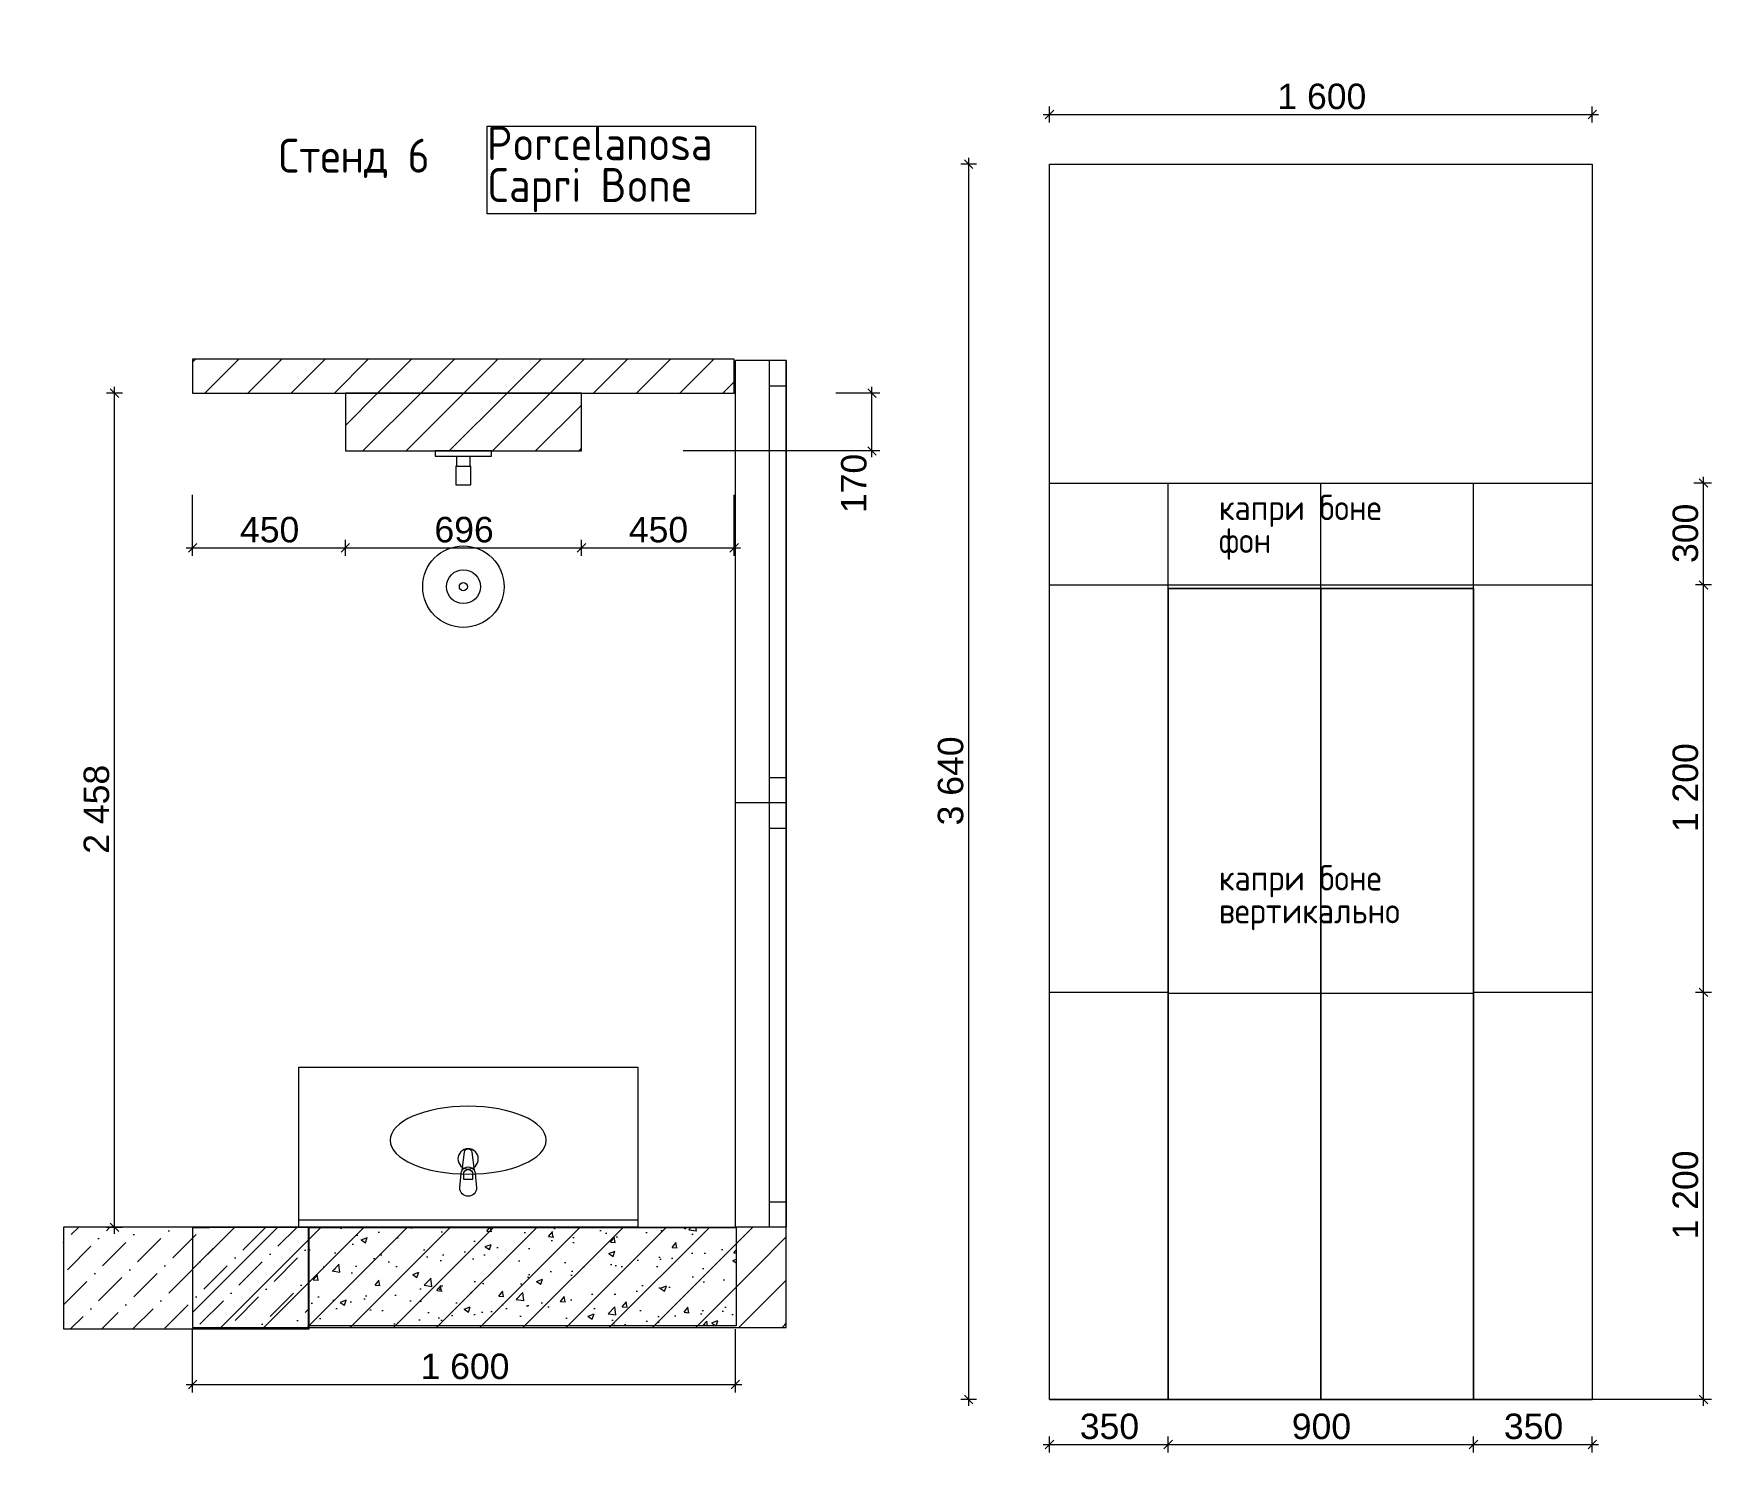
# Model space of a CAD drawing. Header units: millimetres. Extents: x 2336463 to 2579121, y 595385 to 778077.
# Drawn here: x 2535545 to 2540490, y 610830 to 615011 of the extents above; entities that cross this region are included whole.
import ezdxf

# ---------------------------------------------------------------- set-up
doc = ezdxf.new("R2010")
doc.units = ezdxf.units.MM
doc.header["$MEASUREMENT"] = 0
for name, color, linetype in [('+ план экспозиций', 7, 'Continuous'), ('+возводимые стены', 7, 'Continuous'), ('Интерьер - Мебель', 7, 'Continuous'), ('сит план', 7, 'Continuous')]:
    doc.layers.add(name, color=color, linetype=linetype)
for name, color, linetype, lineweight in [('+ план экспозиций_Ном._пера__1', 7, 'Continuous', 13), ('+возводимые стены_Ном._пера__1', 7, 'Continuous', 13), ('+возводимые стены_Ном._пера__101', 252, 'Continuous', 5), ('+интерьер мебель_Ном._пера__1', 7, 'Continuous', 13), ('1 Планировка_Ном._пера__1', 7, 'Continuous', 13), ('Интерьер - Мебель_Ном._пера__1', 7, 'Continuous', 13), ('Конструктив - Стены Несущие_Ном._пера__1', 7, 'Continuous', 13), ('Окна ARCHICAD_Ном._пера__1', 7, 'Continuous', 13), ('сит план_Ном._пера__1', 7, 'Continuous', 13), ('сит план_Ном._пера__101', 252, 'Continuous', 5)]:
    doc.layers.add(name, color=color, linetype=linetype, lineweight=lineweight)
for name, color, linetype, lineweight, true_color in [('+ план экспозиций_Ном._пера__242', 7, 'Continuous', 13, 0x1b55b5), ('+ план экспозиций_Ном._пера__58', 7, 'Continuous', 5, 0xdf0000), ('+возводимые стены_Ном._пера__169', 7, 'Continuous', 5, 0x68b353), ('+возводимые стены_Ном._пера__242', 7, 'Continuous', 13, 0x1b55b5), ('+возводимые стены_Ном._пера__58', 7, 'Continuous', 5, 0xdf0000), ('Интерьер - Мебель_Ном._пера__242', 7, 'Continuous', 13, 0x1b55b5), ('Конструктив - Стены Несущие_Ном._пера__162', 7, 'Continuous', 5, 0xaaaaaa), ('сит план_Ном._пера__87', 7, 'Continuous', 20, 0x6a6a6a)]:
    doc.layers.add(name, color=color, linetype=linetype, lineweight=lineweight, true_color=true_color)
doc.styles.add('СГЕНЕРИР_СТИЛЬ_1', font='arial.ttf')
doc.styles.add('СГЕНЕРИР_СТИЛЬ_4', font='isocp.shx')
doc.dimstyles.new('СГЕНЕРИР_СТИЛЬ__1', dxfattribs={"dimtxt": 75, "dimasz": 23.75, "dimexe": 0.18, "dimexo": 300, "dimgap": 0, "dimtad": 1, "dimtih": 1, "dimtoh": 1, "dimdec": 0, "dimzin": 0, "dimdsep": 46, "dimtxsty": 'СГЕНЕРИР_СТИЛЬ_1', "dimblk": 'ARROWHEAD_6', "dimblk1": 'ARROWHEAD_6', "dimblk2": 'ARROWHEAD_6', "dimcen": 0.09, "dimclrd": 256, "dimclre": 256, "dimclrt": 256, "dimazin": 0, "dimtfac": 1, "dimtdec": 4, "dimtmove": 0, "dimatfit": 3, "dimfxl": 0, "dimtolj": 1, "dimtzin": 0, "dimarcsym": 0})
doc.dimstyles.new('СГЕНЕРИР_СТИЛЬ__2', dxfattribs={"dimtxt": 75, "dimasz": 23.75, "dimexe": 0.18, "dimexo": 300, "dimgap": 0, "dimtad": 1, "dimdec": 0, "dimzin": 0, "dimdsep": 46, "dimtxsty": 'СГЕНЕРИР_СТИЛЬ_1', "dimblk": 'ARROWHEAD_6', "dimblk1": 'ARROWHEAD_6', "dimblk2": 'ARROWHEAD_6', "dimcen": 0.09, "dimclrd": 256, "dimclre": 256, "dimclrt": 256, "dimazin": 0, "dimtfac": 1, "dimtdec": 4, "dimtmove": 0, "dimatfit": 3, "dimfxl": 0, "dimtolj": 1, "dimtzin": 0, "dimarcsym": 0})
pattern_1 = [(45, (2086872.015, 585813.69), (-63.639609, 63.639609), [])]

# ---------------------------------------------------------------- blocks, each defined once
blk = doc.blocks.new('Окно 25_10')
at = {"layer": 'Окна ARCHICAD_Ном._пера__1', "color": 7, "linetype": 'Continuous', "lineweight": 13}
for p, q in [((-625, 100), (625, 100)), ((-625, 0), (-625, 100)), ((625, 0), (625, 100)), ((-625, 0), (-550, 0)), ((-625, -50), (-625, 0)), ((-625, -50), (-625, 0)), ((-550, 0), (-550, -50)), ((-550, 0), (550, 0)), ((550, -50), (550, 0)), ((550, 0), (625, 0)), ((625, -50), (625, 0)), ((625, -50), (625, 0)), ((-625, -50), (625, -50)), ((-550, -50), (-625, -50)), ((550, -50), (-550, -50)), ((625, -50), (550, -50))]:
    blk.add_line(p, q, dxfattribs=at)
blk = doc.blocks.new('Окно 25_19')
at = {"layer": 'Окна ARCHICAD_Ном._пера__1', "color": 7, "linetype": 'Continuous', "lineweight": 13}
for p, q in [((-651.8, 100), (651.8, 100)), ((-651.8, 0), (-651.8, 100)), ((651.8, 0), (651.8, 100)), ((-651.8, 0), (-576.8, 0)), ((-651.8, -50), (-651.8, 0)), ((-651.8, -50), (-651.8, 0)), ((-576.8, 0), (-576.8, -50)), ((-576.8, 0), (576.8, 0)), ((576.8, -50), (576.8, 0)), ((576.8, 0), (651.8, 0)), ((651.8, -50), (651.8, 0)), ((651.8, -50), (651.8, 0)), ((-651.8, -50), (651.8, -50)), ((-576.8, -50), (-651.8, -50)), ((576.8, -50), (-576.8, -50)), ((651.8, -50), (576.8, -50))]:
    blk.add_line(p, q, dxfattribs=at)
blk = doc.blocks.new('Стена_678', base_point=(2537763.5, 611493.2))
at = {"layer": 'сит план_Ном._пера__87', "linetype": 'Continuous', "lineweight": 20, "true_color": 0x6a6a6a}
h = blk.add_hatch(dxfattribs=at)
h.set_pattern_fill('Блоки_Бетонные_Эффективные', color=251, style=0, pattern_type=2)
h.set_pattern_definition(pattern_1)
h.paths.add_polyline_path([(2537763.5, 611493.9), (2537613.5, 611493.9), (2537613.5, 611493.2), (2537763.5, 611493.2)])
at = {"layer": 'сит план_Ном._пера__1', "color": 7, "linetype": 'Continuous', "lineweight": 13}
for p, q in [((2537713.5, 614047.6), (2537613.5, 614047.6)), ((2537763.5, 614047.6), (2537713.5, 614047.6)), ((2537713.5, 611493.9), (2537613.5, 611493.9)), ((2537763.5, 611493.9), (2537713.5, 611493.9))]:
    blk.add_line(p, q, dxfattribs=at)
at = {"layer": 'сит план_Ном._пера__1', "color": 7, "linetype": 'Continuous', "lineweight": 13, "flags": 128}
blk.add_lwpolyline([(2537613.5, 611493.9), (2537613.5, 611493.2)], dxfattribs=at)
at = {"layer": 'Окна ARCHICAD_Ном._пера__1', "color": 7, "linetype": 'Continuous', "lineweight": 13, "zscale": 1000, "rotation": 89.99891644592749}
for name, p in [('Окно 25_19', (2537713.5, 613395.7)), ('Окно 25_10', (2537713.5, 612118.9))]:
    blk.add_blockref(name, p, dxfattribs=at)
blk = doc.blocks.new('Стена_679', base_point=(2536013.5, 614051.5))
at = {"layer": '+возводимые стены_Ном._пера__169', "linetype": 'Continuous', "lineweight": 5, "true_color": 0x68b353}
h = blk.add_hatch(dxfattribs=at)
h.set_pattern_fill('Блоки_Бетонные_Эффективные', color=85, style=0, pattern_type=2)
h.set_pattern_definition(pattern_1)
h.paths.add_polyline_path([(2536013.4, 613951.5), (2537609.8, 613951.5), (2537609.8, 614051.5), (2536013.5, 614051.5)])
at = {"layer": '+возводимые стены_Ном._пера__101', "color": 252, "linetype": 'Continuous', "lineweight": 5, "flags": 128}
for points in [[(2536013.5, 614051.5), (2536013.4, 613951.5)], [(2537609.8, 614051.5), (2536013.5, 614051.5)], [(2537609.8, 613951.5), (2537609.8, 614051.5)], [(2536013.4, 613951.5), (2537609.8, 613951.5)]]:
    blk.add_lwpolyline(points, dxfattribs=at)
blk = doc.blocks.new('Стена_680', base_point=(2537763.5, 611493.2))
at = {"layer": '+возводимые стены_Ном._пера__169', "linetype": 'Continuous', "lineweight": 5, "true_color": 0x68b353}
h = blk.add_hatch(dxfattribs=at)
h.set_pattern_fill('Блоки_Бетонные_Эффективные', color=85, style=0, pattern_type=2)
h.set_pattern_definition(pattern_1)
h.paths.add_polyline_path([(2537613.5, 611493.2), (2536013.6, 611493.2), (2536013.6, 611198.2), (2537613.5, 611198.2)])
h = blk.add_hatch(dxfattribs=at)
h.set_pattern_fill('Блоки_Бетонные_Эффективные', color=85, style=0, pattern_type=2)
h.set_pattern_definition(pattern_1)
h.paths.add_polyline_path([(2537763.5, 611493.2), (2537613.5, 611493.2), (2537763.5, 611198.2)])
h = blk.add_hatch(dxfattribs=at)
h.set_pattern_fill('Блоки_Бетонные_Эффективные', color=85, style=0, pattern_type=2)
h.set_pattern_definition(pattern_1)
h.paths.add_polyline_path([(2537613.5, 611493.2), (2537613.5, 611198.2), (2537763.5, 611198.2)])
at = {"layer": '+возводимые стены_Ном._пера__101', "color": 252, "linetype": 'Continuous', "lineweight": 5, "flags": 128}
for points in [[(2537613.5, 611493.2), (2536013.6, 611493.2)], [(2536013.6, 611493.2), (2536013.6, 611198.2)], [(2536013.6, 611198.2), (2537763.5, 611198.2)]]:
    blk.add_lwpolyline(points, dxfattribs=at)
at = {"layer": 'сит план_Ном._пера__101', "color": 252, "linetype": 'Continuous', "lineweight": 5, "flags": 128}
blk.add_lwpolyline([(2537763.5, 611198.2), (2537763.5, 611493.2)], dxfattribs=at)
blk = doc.blocks.new('Панель с Несколькими Умывальниками 25_2')
at = {"layer": 'Интерьер - Мебель_Ном._пера__1', "color": 7, "linetype": 'Continuous', "lineweight": 13}
for p, q in [((-500, 0), (500, 0)), ((-500, -470), (-500, 0)), ((500, -470), (500, 0)), ((-500, -20), (500, -20)), ((-13.6, -154.8), (-13.6, -139.9)), ((-13.6, -139.9), (13.6, -139.9)), ((13.6, -139.9), (13.6, -154.8)), ((-500, -470), (500, -470))]:
    blk.add_line(p, q, dxfattribs=at)
at = {"layer": 'Интерьер - Мебель_Ном._пера__1', "color": 7, "linetype": 'Continuous', "lineweight": 13, "flags": 128}
blk.add_lwpolyline([(-25, -115), (-21, -157, 0.12102), (-17.7, -166.5), (-11.1, -219.4, 0.882566), (11.1, -219.4), (17.7, -166.5, 0.12102), (21, -157), (25, -115, 1)], format="xyb", close=True, dxfattribs=at)
at = {"layer": 'Интерьер - Мебель_Ном._пера__1', "color": 7, "linetype": 'Continuous', "lineweight": 13}
blk.add_circle((0, -199.8), 30, dxfattribs=at)
for centre, radius, start, end in [((0, -155.1), 21.1, 212.771, 327.229), ((0, -154.8), 13.6, 180, 0)]:
    blk.add_arc(centre, radius, start, end, dxfattribs=at)
blk.add_ellipse((0, -255), major_axis=(230, 0), ratio=0.434783, dxfattribs=at)
blk = doc.blocks.new('*D3422', base_point=(2086872, 585813.7))
at = {"layer": '+ план экспозиций_Ном._пера__242', "color": 152, "linetype": 'Continuous', "lineweight": 13, "true_color": 0x1b55b5}
for p, q in [((2536013.4, 613472.3), (2536013.4, 613651.5)), ((2535994.7, 613495.8), (2536013.4, 613495.8)), ((2536025.9, 613508.3), (2536000.9, 613483.3)), ((2536013.4, 613495.8), (2536463.7, 613495.8)), ((2536476.2, 613508.3), (2536451.2, 613483.3)), ((2536463.7, 613472.3), (2536463.7, 613519.2))]:
    blk.add_line(p, q, dxfattribs=at)
at = {"layer": '+ план экспозиций_Ном._пера__242', "color": 152, "lineweight": 13, "true_color": 0x1b55b5, "insert": (2536153.2, 613510.8), "char_height": 75, "attachment_point": 7, "style": 'СГЕНЕРИР_СТИЛЬ_1'}
blk.add_mtext('\\A1;{\\pql;\\fArial|b0|i0|c204|p38;450}', dxfattribs=at)
blk = doc.blocks.new('ARROWHEAD_6')
at = {"color": 0, "linetype": 'Continuous', "lineweight": 0}
for p, q in [((0, 0), (-1, 0)), ((-0.5, -0.5), (0.5, 0.5))]:
    blk.add_line(p, q, dxfattribs=at)
blk = doc.blocks.new('*D3423', base_point=(2086872, 585813.7))
at = {"layer": '+ план экспозиций_Ном._пера__242', "color": 152, "linetype": 'Continuous', "lineweight": 13, "true_color": 0x1b55b5}
for p, q in [((2536476.2, 613508.3), (2536451.2, 613483.3)), ((2536463.7, 613472.3), (2536463.7, 613519.2)), ((2536463.7, 613495.8), (2537159.7, 613495.8)), ((2537172.2, 613508.3), (2537147.2, 613483.3)), ((2537159.7, 613472.3), (2537159.7, 613519.2))]:
    blk.add_line(p, q, dxfattribs=at)
at = {"layer": '+ план экспозиций_Ном._пера__242', "color": 152, "lineweight": 13, "true_color": 0x1b55b5, "insert": (2536726.3, 613510.8), "char_height": 75, "attachment_point": 7, "style": 'СГЕНЕРИР_СТИЛЬ_1'}
blk.add_mtext('\\A1;{\\pql;\\fArial|b0|i0|c204|p38;696}', dxfattribs=at)
blk = doc.blocks.new('*D3424', base_point=(2086872, 585813.7))
at = {"layer": '+ план экспозиций_Ном._пера__242', "color": 152, "linetype": 'Continuous', "lineweight": 13, "true_color": 0x1b55b5}
for p, q in [((2537609.8, 613472.3), (2537609.8, 613651.5)), ((2537172.2, 613508.3), (2537147.2, 613483.3)), ((2537159.7, 613472.3), (2537159.7, 613519.2)), ((2537159.7, 613495.8), (2537609.8, 613495.8)), ((2537597.3, 613483.3), (2537622.3, 613508.3)), ((2537609.8, 613495.8), (2537628.6, 613495.8))]:
    blk.add_line(p, q, dxfattribs=at)
at = {"layer": '+ план экспозиций_Ном._пера__242', "color": 152, "lineweight": 13, "true_color": 0x1b55b5, "insert": (2537299.4, 613510.8), "char_height": 75, "attachment_point": 7, "style": 'СГЕНЕРИР_СТИЛЬ_1'}
blk.add_mtext('\\A1;{\\pql;\\fArial|b0|i0|c204|p38;450}', dxfattribs=at)
blk = doc.blocks.new('*D3425', base_point=(2086872, 585813.7))
at = {"layer": 'Интерьер - Мебель_Ном._пера__242', "color": 152, "linetype": 'Continuous', "lineweight": 13, "true_color": 0x1b55b5}
for p, q in [((2536013.6, 611006.7), (2536013.6, 611193.2)), ((2537613.5, 611006.7), (2537613.5, 611193.2)), ((2535994.8, 611030.2), (2536013.6, 611030.2)), ((2536026.1, 611042.7), (2536001.1, 611017.7)), ((2536013.6, 611030.2), (2537613.5, 611030.2)), ((2537601, 611017.7), (2537626, 611042.7)), ((2537613.5, 611030.2), (2537632.2, 611030.2))]:
    blk.add_line(p, q, dxfattribs=at)
at = {"layer": 'Интерьер - Мебель_Ном._пера__242', "color": 152, "lineweight": 13, "true_color": 0x1b55b5, "insert": (2536685.3, 611045.2), "char_height": 75, "attachment_point": 7, "style": 'СГЕНЕРИР_СТИЛЬ_1'}
blk.add_mtext('\\A1;{\\pql;\\fArial|b0|i0|c204|p38;1\xa0600}', dxfattribs=at)
blk = doc.blocks.new('*D3426', base_point=(2086872, 585813.7))
at = {"layer": 'Интерьер - Мебель_Ном._пера__242', "color": 152, "linetype": 'Continuous', "lineweight": 13, "true_color": 0x1b55b5}
for p, q in [((2535806.8, 613951.5), (2535759.9, 613951.5)), ((2535795.8, 613939), (2535770.8, 613964)), ((2535783.3, 613951.5), (2535783.3, 613970.3)), ((2535783.3, 611493.2), (2535783.3, 613951.5)), ((2535770.8, 611505.7), (2535795.8, 611480.7)), ((2535806.8, 611493.2), (2535759.9, 611493.2)), ((2535783.3, 611474.4), (2535783.3, 611493.2))]:
    blk.add_line(p, q, dxfattribs=at)
at = {"layer": 'Интерьер - Мебель_Ном._пера__242', "color": 152, "lineweight": 13, "true_color": 0x1b55b5, "insert": (2535768.3, 612594.1), "char_height": 75, "attachment_point": 7, "rotation": 90, "style": 'СГЕНЕРИР_СТИЛЬ_1'}
blk.add_mtext('\\A1;{\\pql;\\fArial|b0|i0|c204|p38;2\xa0458}', dxfattribs=at)
blk = doc.blocks.new('*D3427', base_point=(2086872, 585813.7))
at = {"layer": 'Интерьер - Мебель_Ном._пера__242', "color": 152, "linetype": 'Continuous', "lineweight": 13, "true_color": 0x1b55b5}
for p, q in [((2538039.3, 613951.5), (2537909.8, 613951.5)), ((2538028.4, 613939), (2538003.4, 613964)), ((2538015.9, 613951.5), (2538015.9, 613970.2)), ((2538015.9, 613781.2), (2538015.9, 613951.5)), ((2538039.3, 613781.2), (2537459.7, 613781.2)), ((2538003.4, 613793.7), (2538028.4, 613768.7)), ((2538015.9, 613762.4), (2538015.9, 613781.2))]:
    blk.add_line(p, q, dxfattribs=at)
at = {"layer": 'Интерьер - Мебель_Ном._пера__242', "color": 152, "lineweight": 13, "true_color": 0x1b55b5, "insert": (2538000.9, 613597.9), "char_height": 75, "attachment_point": 7, "rotation": 90, "style": 'СГЕНЕРИР_СТИЛЬ_1'}
blk.add_mtext('\\A1;{\\pql;\\fArial|b0|i0|c204|p38;170}', dxfattribs=at)
blk = doc.blocks.new('*D3428', base_point=(2086872, 585813.7))
at = {"layer": 'Интерьер - Мебель_Ном._пера__242', "color": 152, "linetype": 'Continuous', "lineweight": 13, "true_color": 0x1b55b5}
for p, q in [((2538520.5, 614772.4), (2538539.3, 614772.4)), ((2538551.8, 614784.9), (2538526.8, 614759.9)), ((2538539.3, 614748.9), (2538539.3, 614795.8)), ((2538539.3, 614772.4), (2540139.3, 614772.4)), ((2540126.8, 614759.9), (2540151.8, 614784.9)), ((2540139.3, 614748.9), (2540139.3, 614795.8)), ((2540139.3, 614772.4), (2540158, 614772.4))]:
    blk.add_line(p, q, dxfattribs=at)
at = {"layer": 'Интерьер - Мебель_Ном._пера__242', "color": 152, "lineweight": 13, "true_color": 0x1b55b5, "insert": (2539211, 614787.4), "char_height": 75, "attachment_point": 7, "style": 'СГЕНЕРИР_СТИЛЬ_1'}
blk.add_mtext('\\A1;{\\pql;\\fArial|b0|i0|c204|p38;1\xa0600}', dxfattribs=at)
blk = doc.blocks.new('*D3429', base_point=(2086872, 585813.7))
at = {"layer": 'Интерьер - Мебель_Ном._пера__242', "color": 152, "linetype": 'Continuous', "lineweight": 13, "true_color": 0x1b55b5}
for p, q in [((2538324.5, 614626), (2538277.6, 614626)), ((2538313.6, 614613.5), (2538288.6, 614638.5)), ((2538301.1, 614626), (2538301.1, 614644.7)), ((2538301.1, 610986), (2538301.1, 614626)), ((2538324.5, 610986), (2538277.6, 610986)), ((2538288.6, 610998.5), (2538313.6, 610973.5)), ((2538301.1, 610967.2), (2538301.1, 610986))]:
    blk.add_line(p, q, dxfattribs=at)
at = {"layer": 'Интерьер - Мебель_Ном._пера__242', "color": 152, "lineweight": 13, "true_color": 0x1b55b5, "insert": (2538286.1, 612677.8), "char_height": 75, "attachment_point": 7, "rotation": 90, "style": 'СГЕНЕРИР_СТИЛЬ_1'}
blk.add_mtext('\\A1;{\\pql;\\fArial|b0|i0|c204|p38;3\xa0640}', dxfattribs=at)
blk = doc.blocks.new('*D3430', base_point=(2086872, 585813.7))
at = {"layer": 'Интерьер - Мебель_Ном._пера__242', "color": 152, "linetype": 'Continuous', "lineweight": 13, "true_color": 0x1b55b5}
for p, q in [((2540454.5, 612198.3), (2540479.5, 612173.3)), ((2540490.5, 612185.8), (2540443.6, 612185.8)), ((2540467, 610986), (2540467, 612185.8)), ((2540490.5, 610986), (2539188.9, 610986)), ((2540454.5, 610998.5), (2540479.5, 610973.5)), ((2540467, 610967.2), (2540467, 610986))]:
    blk.add_line(p, q, dxfattribs=at)
at = {"layer": 'Интерьер - Мебель_Ном._пера__242', "color": 152, "lineweight": 13, "true_color": 0x1b55b5, "insert": (2540452, 611457.7), "char_height": 75, "attachment_point": 7, "rotation": 90, "style": 'СГЕНЕРИР_СТИЛЬ_1'}
blk.add_mtext('\\A1;{\\pql;\\fArial|b0|i0|c204|p38;1\xa0200}', dxfattribs=at)
blk = doc.blocks.new('*D3431', base_point=(2086872, 585813.7))
at = {"layer": 'Интерьер - Мебель_Ном._пера__242', "color": 152, "linetype": 'Continuous', "lineweight": 13, "true_color": 0x1b55b5}
for p, q in [((2540490.5, 613386.2), (2540443.6, 613386.2)), ((2540454.5, 613398.7), (2540479.5, 613373.7)), ((2540467, 612185.8), (2540467, 613386.2)), ((2540454.5, 612198.3), (2540479.5, 612173.3)), ((2540490.5, 612185.8), (2540443.6, 612185.8))]:
    blk.add_line(p, q, dxfattribs=at)
at = {"layer": 'Интерьер - Мебель_Ном._пера__242', "color": 152, "lineweight": 13, "true_color": 0x1b55b5, "insert": (2540452, 612657.8), "char_height": 75, "attachment_point": 7, "rotation": 90, "style": 'СГЕНЕРИР_СТИЛЬ_1'}
blk.add_mtext('\\A1;{\\pql;\\fArial|b0|i0|c204|p38;1\xa0200}', dxfattribs=at)
blk = doc.blocks.new('*D3432', base_point=(2086872, 585813.7))
at = {"layer": 'Интерьер - Мебель_Ном._пера__242', "color": 152, "linetype": 'Continuous', "lineweight": 13, "true_color": 0x1b55b5}
for p, q in [((2540490.5, 613686.5), (2540438.9, 613686.5)), ((2540479.5, 613674), (2540454.5, 613699)), ((2540467, 613686.5), (2540467, 613705.2)), ((2540467, 613386.2), (2540467, 613686.5)), ((2540490.5, 613386.2), (2540443.6, 613386.2)), ((2540454.5, 613398.7), (2540479.5, 613373.7))]:
    blk.add_line(p, q, dxfattribs=at)
at = {"layer": 'Интерьер - Мебель_Ном._пера__242', "color": 152, "lineweight": 13, "true_color": 0x1b55b5, "insert": (2540452, 613451), "char_height": 75, "attachment_point": 7, "rotation": 90, "style": 'СГЕНЕРИР_СТИЛЬ_1'}
blk.add_mtext('\\A1;{\\pql;\\fArial|b0|i0|c204|p38;300}', dxfattribs=at)
blk = doc.blocks.new('*D3435', base_point=(2086872, 585813.7))
at = {"layer": 'Интерьер - Мебель_Ном._пера__242', "color": 152, "linetype": 'Continuous', "lineweight": 13, "true_color": 0x1b55b5}
for p, q in [((2538551.8, 610866), (2538526.8, 610841)), ((2538539.3, 610830.1), (2538539.3, 610876.9)), ((2538901.4, 610866), (2538876.4, 610841)), ((2538888.9, 610830.1), (2538888.9, 610876.9)), ((2538520.5, 610853.5), (2538539.3, 610853.5)), ((2538539.3, 610853.5), (2538888.9, 610853.5))]:
    blk.add_line(p, q, dxfattribs=at)
at = {"layer": 'Интерьер - Мебель_Ном._пера__242', "color": 152, "lineweight": 13, "true_color": 0x1b55b5, "insert": (2538628.7, 610868.5), "char_height": 75, "attachment_point": 7, "style": 'СГЕНЕРИР_СТИЛЬ_1'}
blk.add_mtext('\\A1;{\\pql;\\fArial|b0|i0|c204|p38;350}', dxfattribs=at)
blk = doc.blocks.new('*D3436', base_point=(2086872, 585813.7))
at = {"layer": 'Интерьер - Мебель_Ном._пера__242', "color": 152, "linetype": 'Continuous', "lineweight": 13, "true_color": 0x1b55b5}
for p, q in [((2538901.4, 610866), (2538876.4, 610841)), ((2538888.9, 610830.1), (2538888.9, 610876.9)), ((2539801.4, 610866), (2539776.4, 610841)), ((2539788.9, 610830.1), (2539788.9, 610876.9)), ((2538888.9, 610853.5), (2539788.9, 610853.5))]:
    blk.add_line(p, q, dxfattribs=at)
at = {"layer": 'Интерьер - Мебель_Ном._пера__242', "color": 152, "lineweight": 13, "true_color": 0x1b55b5, "insert": (2539253.5, 610868.5), "char_height": 75, "attachment_point": 7, "style": 'СГЕНЕРИР_СТИЛЬ_1'}
blk.add_mtext('\\A1;{\\pql;\\fArial|b0|i0|c204|p38;900}', dxfattribs=at)
blk = doc.blocks.new('*D3437', base_point=(2086872, 585813.7))
at = {"layer": 'Интерьер - Мебель_Ном._пера__242', "color": 152, "linetype": 'Continuous', "lineweight": 13, "true_color": 0x1b55b5}
for p, q in [((2539801.4, 610866), (2539776.4, 610841)), ((2539788.9, 610830.1), (2539788.9, 610876.9)), ((2540126.8, 610841), (2540151.8, 610866)), ((2540139.3, 610830.1), (2540139.3, 610876.9)), ((2539788.9, 610853.5), (2540139.3, 610853.5)), ((2540139.3, 610853.5), (2540158, 610853.5))]:
    blk.add_line(p, q, dxfattribs=at)
at = {"layer": 'Интерьер - Мебель_Ном._пера__242', "color": 152, "lineweight": 13, "true_color": 0x1b55b5, "insert": (2539878.7, 610868.5), "char_height": 75, "attachment_point": 7, "style": 'СГЕНЕРИР_СТИЛЬ_1'}
blk.add_mtext('\\A1;{\\pql;\\fArial|b0|i0|c204|p38;350}', dxfattribs=at)
blk = doc.blocks.new('Душевой Гарнитур 25_2')
at = {"layer": '1 Планировка_Ном._пера__1', "color": 7, "linetype": 'Continuous', "lineweight": 13}
for p, q in [((-20, -15), (20, -15)), ((-20, -45), (20, -45))]:
    blk.add_line(p, q, dxfattribs=at)
at = {"layer": '1 Планировка_Ном._пера__1', "color": 7, "linetype": 'Continuous', "lineweight": 13, "flags": 128}
blk.add_lwpolyline([(-83, 0), (-83, -15), (-20, -15), (-20, -45), (-22, -45), (-22, -100), (22, -100), (22, -45), (20, -45), (20, -15), (83, -15), (83, 0)], close=True, dxfattribs=at)
at = {"layer": '1 Планировка_Ном._пера__1', "color": 7, "linetype": 'Continuous', "lineweight": 13}
for radius in [120, 50, 12]:
    blk.add_circle((0, -400), radius, dxfattribs=at)

msp = doc.modelspace()

# ---------------------------------------------------------------- hatches: boundary and pattern name
at = {"layer": '+возводимые стены_Ном._пера__242', "linetype": 'Continuous', "lineweight": 13, "true_color": 0x1b55b5}
h = msp.add_hatch(dxfattribs=at)
h.set_pattern_fill('Блоки_Бетонные_Эффективные', color=152, style=0, pattern_type=2)
h.set_pattern_definition(pattern_1)
h.paths.add_polyline_path([(2536463.7, 613781.2), (2537159.7, 613781.2), (2537159.7, 613951.5), (2536463.7, 613951.5)])
at = {"layer": '+возводимые стены_Ном._пера__58', "linetype": 'Continuous', "lineweight": 5, "true_color": 0xdf0000}
h = msp.add_hatch(dxfattribs=at)
h.set_pattern_fill('Сетка_450x1200_', color=12, style=0, pattern_type=2)
h.set_pattern_definition([(90, (2539338.86, 610986), (-450, 0), []), (180, (2539338.9, 610986), (0, 1200), [])])
h.paths.add_polyline_path([(2538539.3, 613686.5), (2538888.9, 613686.5), (2540138.9, 613686.5), (2540138.9, 613375.7), (2540138.9, 610986), (2539788.9, 610986), (2539788.9, 613375.7), (2538888.9, 613375.7), (2538888.9, 610986), (2538539.3, 610986)])
h = msp.add_hatch(dxfattribs=at)
h.set_pattern_fill('Сетка_450x1200_', color=12, style=0, pattern_type=2)
h.set_pattern_definition([(90, (2538888.86, 610986), (-450, 0), []), (180, (2538888.9, 610986), (0, 1197.2), [])])
h.paths.add_polyline_path([(2539338.9, 610986), (2538888.9, 610986), (2538888.9, 613375.7), (2539338.9, 613375.7)])
h = msp.add_hatch(dxfattribs=at)
h.set_pattern_fill('Сетка_450x1200_', color=12, style=0, pattern_type=2)
h.set_pattern_definition([(90, (2539338.86, 610986), (-450, 0), []), (180, (2539338.9, 610986), (0, 1197.2), [])])
h.paths.add_polyline_path([(2539788.9, 610986), (2539338.9, 610986), (2539338.9, 613375.7), (2539788.9, 613375.7)])
at = {"layer": 'Конструктив - Стены Несущие_Ном._пера__162', "linetype": 'Continuous', "lineweight": 5, "true_color": 0xaaaaaa}
h = msp.add_hatch(dxfattribs=at)
h.set_pattern_fill('Бетон_01', color=253, style=0, pattern_type=2)
h.set_pattern_definition([(45, (2086872.01, 585813.69), (-91.92388, 91.92388), [97.499996, -32.499999, 0, -32.499999]), (45, (2086883.5, 585917.1), (-91.92388, 91.92388), [97.499996, -32.499999, 0, -32.499999])])
h.paths.add_polyline_path([(2536357, 611493.9), (2535632.8, 611493.9), (2535632.8, 611193.9), (2536357, 611193.9)])
at = {"layer": 'сит план_Ном._пера__1', "linetype": 'Continuous', "lineweight": 13}
h = msp.add_hatch(dxfattribs=at)
h.set_pattern_fill('AR_CONC', style=0, pattern_type=2)
h.set_pattern_definition([(50, (2086872.01, 585813.69), (-182.18467, 15.939086), [19.05, -209.55]), (355, (2086872.01, 585813.69), (-35.24342, 191.056845), [15.24, -167.640584]), (100.451445, (2086887.2, 585812.36), (146.94125, 175.11775), [16.19001, -178.090245]), (46.1842, (2086872.01, 585864.49), (-271.07904, 42.04233), [28.575, -314.325]), (96.63556, (2086894.6, 585860.98), (237.40413, 247.42612), [24.28502, -267.1356]), (351.18415, (2086872.01, 585864.49), (237.40413, 247.42612), [22.85997, -251.45973]), (21, (2086897.41, 585851.79), (-151.61439, 102.2652), [19.05, -209.55]), (326, (2086897.41, 585851.79), (61.80203, 184.18797), [15.24, -167.64]), (71.451445, (2086910.05, 585843.26), (213.41642, 81.92277), [16.19001, -178.08994]), (37.5, (2086872.015, 585813.686), (3.088603, 84.555039), [0, -165.608, 0, -170.18, 0, -168.275]), (7.5, (2086872.015, 585813.69), (66.819663, 100.180575), [0, -97.028, 0, -161.798, 0, -64.135]), (327.5, (2086815.37, 585813.686), (-135.590595, 5.728744), [0, -63.5, 0, -198.12, 0, -262.89]), (317.5, (2086789.97, 585813.69), (148.12918, 25.42649), [0, -82.55, 0, -131.572, 0, -186.69])])
h.paths.add_polyline_path([(2537615.5, 611203.2), (2536355.2, 611203.2), (2536355.2, 611493.2), (2537615.5, 611493.2)])

# ---------------------------------------------------------------- linework, layer by layer
at = {"layer": '+ план экспозиций_Ном._пера__1', "color": 7, "linetype": 'Continuous', "lineweight": 13, "flags": 128}
msp.add_lwpolyline([(2536881.9, 614737.9), (2537672.6, 614737.9), (2537672.6, 614479.9), (2536881.9, 614479.9)], close=True, dxfattribs=at)
at = {"layer": '+возводимые стены_Ном._пера__1', "color": 7, "linetype": 'Continuous', "lineweight": 13, "flags": 128}
for points in [[(2536463.7, 613781.2), (2537159.7, 613781.2), (2537159.7, 613951.5), (2536463.7, 613951.5)], [(2538539.3, 613686.5), (2538888.9, 613686.5), (2540138.9, 613686.5), (2540138.9, 613375.7), (2540138.9, 610986), (2539788.9, 610986), (2539788.9, 613375.7), (2538888.9, 613375.7), (2538888.9, 610986), (2538539.3, 610986)], [(2539338.9, 610986), (2538888.9, 610986), (2538888.9, 613375.7), (2539338.9, 613375.7)], [(2539788.9, 610986), (2539338.9, 610986), (2539338.9, 613375.7), (2539788.9, 613375.7)]]:
    msp.add_lwpolyline(points, close=True, dxfattribs=at)
at = {"layer": '+интерьер мебель_Ном._пера__1', "color": 7, "linetype": 'Continuous', "lineweight": 13}
for p, q in [((2538539.3, 614626), (2540139.3, 614626)), ((2538539.3, 610986), (2538539.3, 614626)), ((2540139.3, 614626), (2540139.3, 610986)), ((2540139.3, 610986), (2538539.3, 610986))]:
    msp.add_line(p, q, dxfattribs=at)
at = {"layer": '1 Планировка_Ном._пера__1', "color": 7, "linetype": 'Continuous', "lineweight": 13}
for p, q in [((2537613.5, 612831.3), (2537613.5, 612851.3)), ((2536013.6, 611493.2), (2536063.6, 611493.2))]:
    msp.add_line(p, q, dxfattribs=at)
at = {"layer": 'Конструктив - Стены Несущие_Ном._пера__1', "color": 7, "linetype": 'Continuous', "lineweight": 13, "flags": 128}
msp.add_lwpolyline([(2536357, 611493.9), (2535632.8, 611493.9), (2535632.8, 611193.9), (2536357, 611193.9)], close=True, dxfattribs=at)
at = {"layer": 'сит план_Ном._пера__1', "color": 7, "linetype": 'Continuous', "lineweight": 13, "flags": 128}
msp.add_lwpolyline([(2537615.5, 611203.2), (2536355.2, 611203.2), (2536355.2, 611493.2), (2537615.5, 611493.2)], close=True, dxfattribs=at)

# ---------------------------------------------------------------- block references
at = {"layer": '+возводимые стены', "color": 252, "lineweight": 5}
for name, p in [('Стена_679', (2536013.5, 614051.5)), ('Стена_680', (2537763.5, 611493.2))]:
    msp.add_blockref(name, p, dxfattribs=at)
at = {"layer": '1 Планировка_Ном._пера__1', "color": 7, "linetype": 'Continuous', "lineweight": 13, "zscale": 1000}
msp.add_blockref('Душевой Гарнитур 25_2', (2536811.7, 613781.2), dxfattribs=at)
at = {"layer": 'Интерьер - Мебель_Ном._пера__1', "color": 7, "linetype": 'Continuous', "lineweight": 13, "xscale": -1, "zscale": 1000, "rotation": 180}
msp.add_blockref('Панель с Несколькими Умывальниками 25_2', (2536825.7, 611495.1), dxfattribs=at)
at = {"layer": 'сит план', "color": 7, "lineweight": 13}
msp.add_blockref('Стена_678', (2537763.5, 611493.2), dxfattribs=at)

# ---------------------------------------------------------------- texts
at = {"layer": '+ план экспозиций_Ном._пера__1', "color": 7, "linetype": 'Continuous', "lineweight": 13, "insert": (2536881.9, 614737.9), "char_height": 100, "attachment_point": 1, "line_spacing_factor": 0.738168, "style": 'СГЕНЕРИР_СТИЛЬ_4'}
msp.add_mtext('\\A1;{\\pql;\\Fisocp.shx;Porcelanosa \\P\\pql;\\Fisocp.shx;Capri Bone}', dxfattribs=at)
at = {"layer": '+ план экспозиций_Ном._пера__58', "color": 12, "linetype": 'Continuous', "lineweight": 5, "true_color": 0xdf0000, "insert": (2536267.4, 614701.2), "char_height": 100, "attachment_point": 1, "style": 'СГЕНЕРИР_СТИЛЬ_4'}
msp.add_mtext('\\A1;{\\pql;\\Fisocp.shx;Стенд 6 }', dxfattribs=at)
at = {"layer": 'Интерьер - Мебель_Ном._пера__1', "color": 7, "linetype": 'Continuous', "lineweight": 13, "char_height": 75, "attachment_point": 1, "line_spacing_factor": 0.774014, "style": 'СГЕНЕРИР_СТИЛЬ_4'}
for s, insert in [('\\A1;{\\pql;\\Fisocp.shx;капри боне\\P\\pql;\\Fisocp.shx;фон}', (2539038.5, 613652.2)), ('\\A1;{\\pql;\\Fisocp.shx;капри боне\\P\\pql;\\Fisocp.shx;вертикально}', (2539038.5, 612560.9))]:
    msp.add_mtext(s, dxfattribs=dict(at, insert=insert))

# ---------------------------------------------------------------- dimensions: what is measured, and where the dimension line sits
at = {"layer": '+ план экспозиций', "color": 152, "linetype": 'Continuous', "lineweight": 13, "true_color": 0x1b55b5}
for base, p1, p2, picture, middle in [((2536463.7, 613495.8), (2536013.4, 613951.5), (2536463.7, 613781.2), '*D3422', (2536239, 613548.3)), ((2537609.8, 613495.8), (2537159.7, 613781.2), (2537609.8, 613951.5), '*D3424', (2537385.1, 613548.3)), ((2537159.7, 613495.8), (2536463.7, 613781.2), (2537159.7, 613781.2), '*D3423', (2536812.1, 613548.3))]:
    dim = msp.add_linear_dim(base=base, p1=p1, p2=p2, dimstyle='СГЕНЕРИР_СТИЛЬ__1', dxfattribs=at)
    dim.commit()
    dim.dimension.update_dxf_attribs({"geometry": picture, "text_midpoint": middle, "dimtype": 160})
at = {"layer": 'Интерьер - Мебель', "color": 152, "linetype": 'Continuous', "lineweight": 13, "true_color": 0x1b55b5}
for base, p1, p2, picture, middle in [((2540139.3, 614772.4), (2538539.3, 614626), (2540139.3, 614626), '*D3428', (2539339.9, 614824.9)), ((2537613.5, 611030.2), (2536013.6, 611493.2), (2537613.5, 611493.2), '*D3425', (2536814.1, 611082.7)), ((2538888.9, 610853.5), (2538539.3, 610986), (2538888.9, 610986), '*D3435', (2538714.5, 610906)), ((2539788.9, 610853.5), (2538888.9, 610986), (2539788.9, 610986), '*D3436', (2539339.3, 610906)), ((2540139.3, 610853.5), (2539788.9, 610986), (2540139.3, 610986), '*D3437', (2539964.5, 610906))]:
    dim = msp.add_linear_dim(base=base, p1=p1, p2=p2, dimstyle='СГЕНЕРИР_СТИЛЬ__1', dxfattribs=at)
    dim.commit()
    dim.dimension.update_dxf_attribs({"geometry": picture, "text_midpoint": middle, "dimtype": 160})
for base, p1, p2, picture, middle in [((2538301.1, 614626), (2538539.3, 610986), (2538539.3, 614626), '*D3429', (2538248.6, 612806.6)), ((2535783.3, 613951.5), (2536013.6, 611493.2), (2536013.4, 613951.5), '*D3426', (2535730.8, 612722.9)), ((2538015.9, 613951.5), (2537159.7, 613781.2), (2537609.8, 613951.5), '*D3427', (2537963.4, 613683.7)), ((2540467, 613686.5), (2540175.9, 613386.2), (2540138.9, 613686.5), '*D3432', (2540414.5, 613536.7)), ((2540467, 613386.2), (2540175.9, 612185.8), (2540175.9, 613386.2), '*D3431', (2540414.5, 612786.6)), ((2540467, 612185.8), (2538888.9, 610986), (2540175.9, 612185.8), '*D3430', (2540414.5, 611586.5))]:
    dim = msp.add_linear_dim(base=base, p1=p1, p2=p2, angle=90, dimstyle='СГЕНЕРИР_СТИЛЬ__2', dxfattribs=at)
    dim.commit()
    dim.dimension.update_dxf_attribs({"geometry": picture, "text_midpoint": middle, "dimtype": 160, "text_rotation": 90})

doc.saveas('drawing.dxf')
